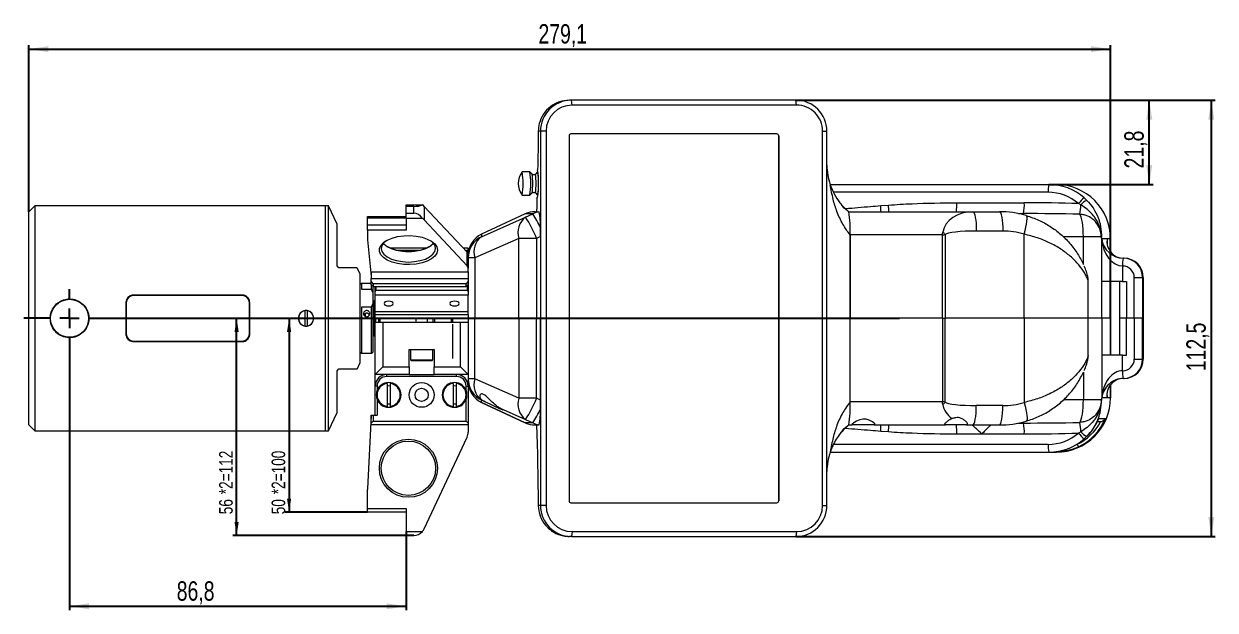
# Model space of a CAD drawing. Header units: millimetres. Extents: x 19 to 674, y 27 to 673.
# Drawn here: x 34.6 to 342, y 233 to 384.2 of the extents above; entities that cross this region are included whole.
import ezdxf

# ---------------------------------------------------------------- set-up
doc = ezdxf.new("R2010")
doc.units = ezdxf.units.MM
doc.layers.add('FORMAT', color=7, linetype='Continuous')
doc.styles.add('SLDTEXTSTYLE0', font='TXT', dxfattribs={"width": 0.75})
doc.dimstyles.new('SLDDIMSTYLE0', dxfattribs={"dimtxt": 5, "dimasz": 5, "dimexe": 0, "dimexo": 0.0625, "dimgap": 1.25, "dimtad": 2, "dimdec": 1, "dimrnd": 1e-09, "dimzin": 12, "dimdsep": 46, "dimtxsty": 'SLDTEXTSTYLE0', "dimsah": 1, "dimcen": 0.09, "dimadec": 0, "dimazin": 3, "dimtfac": 1, "dimtdec": 1, "dimtofl": 0, "dimtmove": 0, "dimatfit": 3, "dimfxl": 0, "dimfrac": 2, "dimtolj": 1, "dimtzin": 12, "dimarcsym": 0})
doc.dimstyles.new('SLDDIMSTYLE2', dxfattribs={"dimtxt": 3.5, "dimasz": 5, "dimexe": 0, "dimexo": 0.0625, "dimgap": 0.875, "dimtad": 2, "dimdec": 1, "dimrnd": 1e-09, "dimzin": 12, "dimdsep": 46, "dimtxsty": 'SLDTEXTSTYLE0', "dimsah": 1, "dimcen": 0.09, "dimadec": 0, "dimazin": 3, "dimtfac": 1, "dimtdec": 1, "dimtofl": 0, "dimtmove": 0, "dimatfit": 3, "dimfxl": 0, "dimfrac": 2, "dimtolj": 1, "dimtzin": 12, "dimarcsym": 0})

# ---------------------------------------------------------------- blocks, each defined once
blk = doc.blocks.new('_D_12')
at = {"layer": 'FORMAT', "transparency": 16777216}
for p, q in [((233.83, 364.54), (342, 364.54)), ((341, 364.54), (341, 252.04)), ((233.83, 252.04), (342, 252.04))]:
    blk.add_line(p, q, dxfattribs=at)
for points in [[(341, 364.54), (340.23, 359.54), (341.77, 359.54)], [(341, 252.04), (341.77, 257.04), (340.23, 257.04)]]:
    blk.add_solid(points, dxfattribs=at)
at = {"layer": 'FORMAT', "transparency": 16777216, "insert": (334.56, 294.64), "char_height": 5, "attachment_point": 1, "rotation": 90, "style": 'SLDTEXTSTYLE0'}
blk.add_mtext('112,5', dxfattribs=at)
blk = doc.blocks.new('_D_13')
at = {"layer": 'FORMAT', "transparency": 16777216}
for p, q in [((233.83, 364.54), (326, 364.54)), ((325, 342.79), (325, 364.54)), ((299.09, 342.79), (326, 342.79))]:
    blk.add_line(p, q, dxfattribs=at)
for points in [[(325, 364.54), (324.23, 359.54), (325.77, 359.54)], [(325, 342.79), (325.77, 347.79), (324.23, 347.79)]]:
    blk.add_solid(points, dxfattribs=at)
at = {"layer": 'FORMAT', "transparency": 16777216, "insert": (318.56, 346.94), "char_height": 5, "attachment_point": 1, "rotation": 90, "style": 'SLDTEXTSTYLE0'}
blk.add_mtext('21,8', dxfattribs=at)
blk = doc.blocks.new('_D_14')
at = {"layer": 'FORMAT', "transparency": 16777216}
for p, q in [((35.94, 335.79), (35.94, 378.71)), ((315, 308.29), (315, 378.71)), ((35.94, 377.71), (315, 377.71))]:
    blk.add_line(p, q, dxfattribs=at)
for points in [[(35.94, 377.71), (40.94, 376.94), (40.94, 378.48)], [(315, 377.71), (310, 378.48), (310, 376.94)]]:
    blk.add_solid(points, dxfattribs=at)
at = {"layer": 'FORMAT', "transparency": 16777216, "insert": (167.4, 384.15), "char_height": 5, "attachment_point": 1, "style": 'SLDTEXTSTYLE0'}
blk.add_mtext('279,1', dxfattribs=at)
blk = doc.blocks.new('_D_15')
at = {"layer": 'FORMAT', "transparency": 16777216}
for p, q in [((46.44, 300.79), (46.44, 233.04)), ((133.26, 253.29), (133.26, 233.04)), ((46.44, 234.04), (133.26, 234.04))]:
    blk.add_line(p, q, dxfattribs=at)
for points in [[(46.44, 234.04), (51.44, 233.27), (51.44, 234.8)], [(133.26, 234.04), (128.26, 234.8), (128.26, 233.27)]]:
    blk.add_solid(points, dxfattribs=at)
at = {"layer": 'FORMAT', "transparency": 16777216, "insert": (74.07, 240.48), "char_height": 5, "attachment_point": 1, "style": 'SLDTEXTSTYLE0'}
blk.add_mtext('86,8', dxfattribs=at)
blk = doc.blocks.new('_D_16')
at = {"layer": 'FORMAT', "transparency": 16777216}
for p, q in [((103.07, 308.29), (103.07, 258.29)), ((123.26, 258.29), (102.07, 258.29))]:
    blk.add_line(p, q, dxfattribs=at)
for points in [[(103.07, 308.29), (102.53, 304.79), (103.61, 304.79)], [(103.07, 258.29), (103.61, 261.79), (102.53, 261.79)]]:
    blk.add_solid(points, dxfattribs=at)
at = {"layer": 'FORMAT', "transparency": 16777216, "char_height": 3.5, "attachment_point": 1, "rotation": 90, "style": 'SLDTEXTSTYLE0'}
for s, insert in [('*2=100', (98.56, 262.93)), ('50', (98.56, 257.76))]:
    blk.add_mtext(s, dxfattribs=dict(at, insert=insert))
blk = doc.blocks.new('_D_17')
at = {"layer": 'FORMAT', "transparency": 16777216}
for p, q in [((89.53, 252.29), (89.53, 308.29)), ((135.22, 252.29), (88.53, 252.29))]:
    blk.add_line(p, q, dxfattribs=at)
for points in [[(89.53, 308.29), (88.99, 304.79), (90.07, 304.79)], [(89.53, 252.29), (90.07, 255.79), (88.99, 255.79)]]:
    blk.add_solid(points, dxfattribs=at)
at = {"layer": 'FORMAT', "transparency": 16777216, "char_height": 3.5, "attachment_point": 1, "rotation": 90, "style": 'SLDTEXTSTYLE0'}
for s, insert in [('*2=112', (85.02, 262.93)), ('56', (85.02, 257.76))]:
    blk.add_mtext(s, dxfattribs=dict(at, insert=insert))
blk = doc.blocks.new('SW_CENTERMARKSYMBOL_1')
at = {"layer": 'FORMAT', "color": 0}
for p, q in [((0, 5), (0, 7.5)), ((-5, 0), (-11.81, 0)), ((0, 0), (-2.5, 0)), ((0, 0), (0, 2.5)), ((0, 0), (0, -2.5)), ((0, 0), (2.5, 0)), ((5, 0), (214.12, 0)), ((0, -5), (0, -7.5))]:
    blk.add_line(p, q, dxfattribs=at)

msp = doc.modelspace()

# ---------------------------------------------------------------- linework, layer by layer
at = {"color": 7, "linetype": 'Continuous', "lineweight": 15}
for p, q in [((175.76, 364.54), (175.39, 364.54)), ((175.91, 364.54), (175.76, 364.54)), ((233.83, 364.54), (175.91, 364.54)), ((176.1, 363.26), (175.91, 364.54)), ((234.02, 363.26), (176.1, 363.26)), ((234.02, 363.26), (233.83, 364.54)), ((167.92, 356.54), (167.37, 356.54)), ((167.92, 356.54), (167.92, 260.04)), ((169.38, 356.54), (167.92, 356.54)), ((169.38, 356.54), (169.38, 260.04)), ((175.3, 355.34), (175.3, 261.24)), ((228.92, 355.84), (175.8, 355.84)), ((229.42, 355.34), (229.39, 355.34)), ((229.39, 355.34), (229.39, 261.24)), ((229.42, 261.24), (229.42, 355.34)), ((240.73, 260.04), (240.73, 356.54)), ((240.73, 356.54), (241.82, 356.54)), ((241.82, 347.79), (241.82, 356.54)), ((241.82, 260.04), (241.82, 356.54)), ((165.19, 346.04), (163.2, 346.04)), ((165.78, 345.46), (165.2, 346.03)), ((167.18, 346.03), (166.61, 345.46)), ((167.19, 346.58), (167.19, 346.58)), ((167.29, 346.04), (167.19, 346.04)), ((242.68, 342.79), (299.09, 342.79)), ((299.09, 342.79), (301.05, 342.79)), ((163.2, 340.04), (165.19, 340.04)), ((165.2, 340.04), (165.78, 340.61)), ((166.61, 340.61), (167.18, 340.04)), ((167.03, 339.49), (167.19, 339.49)), ((167.19, 340.04), (167.29, 340.04)), ((308.21, 339.38), (308.93, 338.71)), ((37.44, 337.29), (35.94, 335.79)), ((35.94, 280.79), (35.94, 335.79)), ((112.44, 337.29), (37.44, 337.29)), ((37.44, 337.29), (37.44, 279.29)), ((113.24, 337.29), (112.44, 337.29)), ((112.44, 279.29), (112.44, 337.29)), ((115.44, 332.57), (113.24, 337.29)), ((113.24, 279.29), (113.24, 337.29)), ((133.26, 337.52), (137.46, 337.52)), ((133.26, 337.15), (133.26, 337.52)), ((135.22, 337.15), (133.26, 337.15)), ((133.26, 335.42), (133.26, 337.15)), ((133.26, 334.05), (133.26, 335.42)), ((133.26, 335.42), (135.22, 335.42)), ((135.22, 335.42), (135.22, 337.15)), ((137.94, 337.15), (137.94, 333.69)), ((137.94, 337.15), (148.98, 325.32)), ((164.02, 335.22), (152.72, 329.97)), ((164.02, 335.22), (152.73, 329.97)), ((165.94, 335.22), (164.02, 335.22)), ((164.02, 335.22), (164.02, 335.22)), ((164.08, 334.35), (165.94, 335.22)), ((166.55, 335.79), (166.92, 335.79)), ((166.92, 335.79), (166.98, 335.79)), ((166.98, 335.79), (166.98, 335.72)), ((167.01, 335.73), (166.98, 335.72)), ((166.98, 335.72), (167.61, 335.72)), ((247.5, 335.79), (279.5, 335.79)), ((255.7, 337.35), (257.72, 337.5)), ((275.35, 338.09), (292.76, 338.09)), ((279.5, 335.79), (286.33, 335.79)), ((291.27, 335.29), (292.51, 335.29)), ((307.35, 337.52), (306.73, 337.87)), ((115.44, 321.79), (115.44, 332.57)), ((123.26, 334.15), (123.26, 334.52)), ((123.26, 334.52), (133.26, 334.52)), ((133.26, 334.15), (123.26, 334.15)), ((123.26, 332.42), (123.26, 334.15)), ((123.26, 332.42), (133.26, 332.42)), ((123.26, 331.05), (123.26, 332.42)), ((137.46, 334.05), (133.26, 334.05)), ((133.26, 334.05), (133.26, 331.05)), ((148.98, 321.85), (137.94, 333.69)), ((152.73, 329.34), (164.08, 334.35)), ((123.26, 331.05), (123.26, 328.63)), ((133.26, 331.05), (123.26, 331.05)), ((162.37, 328.91), (151.01, 323.9)), ((152.73, 329.97), (152.73, 329.34)), ((166.93, 328.91), (162.37, 328.91)), ((162.37, 308.29), (162.37, 328.91)), ((167.92, 329.38), (166.93, 328.91)), ((166.93, 328.91), (166.93, 308.29)), ((167.92, 329.38), (167.92, 308.29)), ((247.81, 286.79), (247.81, 329.79)), ((247.81, 329.79), (247.81, 308.29)), ((271.62, 329.79), (247.81, 329.79)), ((271.62, 308.29), (271.62, 329.79)), ((272.35, 329.91), (272.35, 308.29)), ((287.2, 330.79), (280.37, 330.79)), ((292.73, 308.29), (292.73, 329.99)), ((312.6, 329.29), (308, 329.29)), ((123.26, 328.55), (124.26, 319.05)), ((138.36, 326.35), (129.35, 326.35)), ((131.06, 325.87), (136.65, 325.87)), ((149.26, 326.35), (148.02, 326.35)), ((148.47, 325.87), (148.76, 325.87)), ((148.76, 325.87), (149.26, 325.68)), ((149.26, 325.68), (149.26, 326.35)), ((312.72, 317.79), (312.72, 328.79)), ((314.11, 328.79), (312.72, 328.79)), ((315, 328.79), (314.11, 328.79)), ((315, 325.41), (315, 328.79)), ((315, 328.79), (315, 328.79)), ((149.26, 325.5), (148.81, 325.5)), ((148.98, 321.85), (148.98, 325.32)), ((149.26, 325.68), (149.26, 325.5)), ((149.26, 324.68), (149.26, 325.5)), ((149.26, 324.68), (149.26, 321.22)), ((151.01, 323.9), (149.26, 323.9)), ((151.01, 323.9), (151.01, 308.29)), ((318.48, 323.79), (318.31, 323.79)), ((115.94, 321.29), (115.44, 321.79)), ((121.44, 319.7), (120.67, 321.35)), ((121.44, 296.87), (121.44, 319.7)), ((124.26, 320.3), (149.26, 320.3)), ((124.26, 320.3), (124.26, 318.57)), ((149.26, 320.3), (149.26, 321.22)), ((149.26, 320.3), (149.26, 318.57)), ((318.13, 321.79), (318.13, 317.79)), ((121.74, 317.29), (121.44, 316.99)), ((124.26, 317.29), (121.74, 317.29)), ((121.74, 317.29), (121.74, 315.83)), ((124.26, 317.89), (124.26, 318.57)), ((124.26, 318.57), (149.26, 318.57)), ((124.76, 317.21), (124.26, 317.89)), ((124.26, 316.89), (124.26, 317.89)), ((124.76, 316.46), (124.26, 316.89)), ((124.34, 315.83), (124.34, 316.82)), ((148.76, 317.21), (124.76, 317.21)), ((124.76, 317.21), (124.76, 316.46)), ((149.26, 317.89), (148.76, 317.21)), ((148.76, 316.46), (148.76, 317.21)), ((149.26, 316.89), (148.76, 316.46)), ((149.06, 315.59), (149.06, 316.71)), ((149.26, 318.57), (149.26, 317.89)), ((149.26, 317.89), (149.26, 316.89)), ((149.26, 316.89), (149.26, 315.32)), ((309.26, 308.29), (309.26, 317.83)), ((312.72, 308.29), (312.72, 317.79)), ((318.13, 317.79), (312.72, 317.79)), ((315, 308.29), (315, 317.79)), ((317.3, 317.79), (317.3, 308.29)), ((318.13, 317.79), (319.13, 317.79)), ((319.13, 317.79), (319.13, 308.29)), ((321.12, 308.29), (321.12, 318.79)), ((321.12, 318.79), (323.29, 318.79)), ((323.29, 318.79), (323.29, 308.29)), ((323.46, 318.79), (323.29, 318.79)), ((323.46, 308.29), (323.46, 318.79)), ((323.46, 318.79), (323.47, 318.79)), ((323.47, 308.29), (323.47, 318.79)), ((90.94, 314.29), (62.94, 314.29)), ((90.94, 314.19), (62.94, 314.19)), ((121.74, 315.83), (124.34, 315.83)), ((124.64, 314.96), (124.34, 315.83)), ((124.64, 316.56), (124.64, 314.96)), ((124.64, 314.96), (124.64, 312.03)), ((124.76, 316.46), (148.76, 316.46)), ((125.26, 315.32), (125.26, 316.46)), ((125.46, 315.59), (125.26, 315.32)), ((125.26, 314.22), (125.26, 315.32)), ((149.26, 314.22), (125.26, 314.22)), ((125.26, 310.05), (125.26, 314.22)), ((125.46, 316.46), (125.46, 315.59)), ((125.46, 315.59), (149.06, 315.59)), ((149.26, 315.32), (149.06, 315.59)), ((149.26, 315.32), (149.26, 314.22)), ((149.26, 310.05), (149.26, 314.22)), ((60.94, 312.29), (60.94, 304.29)), ((61.04, 312.29), (61.04, 304.29)), ((92.84, 304.29), (92.84, 312.29)), ((92.94, 304.29), (92.94, 312.29)), ((121.74, 311.15), (121.74, 299.29)), ((124.34, 311.15), (121.74, 311.15)), ((124.34, 311.15), (124.64, 312.03)), ((124.34, 299.29), (124.34, 311.15)), ((124.76, 312.29), (124.64, 312.29)), ((124.64, 312.03), (124.64, 299.59)), ((125.06, 312.79), (124.76, 312.49)), ((124.76, 304.09), (124.76, 312.49)), ((125.26, 312.79), (125.06, 312.79)), ((125.06, 312.79), (125.06, 303.79)), ((107.19, 306.3), (107.19, 310.27)), ((107.69, 310.27), (107.69, 306.3)), ((122.48, 309), (122.48, 309.34)), ((122.77, 308.79), (122.77, 309.55)), ((123.77, 309.12), (123.77, 309.24)), ((125.26, 310.05), (149.26, 310.05)), ((125.26, 309.3), (125.26, 310.05)), ((125.26, 309.3), (149.26, 309.3)), ((125.26, 308.29), (125.26, 309.3)), ((125.26, 307.29), (125.26, 308.29)), ((125.26, 308.29), (149.26, 308.29)), ((125.36, 308.29), (125.36, 307.29)), ((126.26, 307.29), (126.26, 308.29)), ((126.46, 308.29), (126.46, 307.29)), ((135.76, 308.29), (135.76, 307.29)), ((138.76, 307.29), (138.76, 308.29)), ((140.26, 307.29), (140.26, 308.29)), ((140.55, 308.29), (140.55, 307.29)), ((144.97, 307.29), (144.97, 308.29)), ((145.26, 308.29), (145.26, 307.29)), ((149.26, 309.3), (149.26, 310.05)), ((149.26, 309.3), (149.26, 308.29)), ((149.26, 308.29), (149.26, 292.67)), ((149.26, 308.29), (151.01, 308.29)), ((151.01, 292.67), (151.01, 308.29)), ((162.37, 308.29), (151.01, 308.29)), ((162.37, 308.29), (162.37, 287.66)), ((162.37, 308.29), (166.93, 308.29)), ((166.93, 287.66), (166.93, 308.29)), ((167.92, 308.29), (166.93, 308.29)), ((167.92, 287.19), (167.92, 308.29)), ((247.81, 286.79), (247.81, 308.29)), ((271.62, 308.29), (247.81, 308.29)), ((271.62, 308.29), (271.62, 286.79)), ((271.62, 308.29), (272.35, 308.29)), ((272.35, 286.66), (272.35, 308.29)), ((292.73, 308.29), (272.35, 308.29)), ((292.73, 308.29), (292.73, 286.58)), ((309.26, 308.29), (292.73, 308.29)), ((312.72, 308.29), (308, 308.29)), ((309.26, 298.74), (309.26, 308.29)), ((312.72, 308.29), (312.72, 298.79)), ((315, 308.29), (312.72, 308.29)), ((315, 298.79), (315, 308.29)), ((315, 308.29), (315, 308.29)), ((317.3, 308.29), (317.3, 298.79)), ((319.13, 308.29), (317.3, 308.29)), ((319.13, 298.79), (319.13, 308.29)), ((321.12, 308.29), (319.13, 308.29)), ((321.12, 308.29), (321.12, 297.79)), ((323.29, 308.29), (321.12, 308.29)), ((323.29, 297.79), (323.29, 308.29)), ((323.29, 308.29), (323.46, 308.29)), ((323.46, 308.29), (323.46, 297.79)), ((323.47, 308.29), (323.46, 308.29)), ((323.47, 297.79), (323.47, 308.29)), ((125.26, 293.79), (125.26, 307.29)), ((125.26, 307.29), (127.26, 307.29)), ((127.26, 307.29), (127.26, 295.79)), ((127.26, 307.29), (147.26, 307.29)), ((145.26, 306.81), (145.26, 297.89)), ((147.26, 295.79), (147.26, 307.29)), ((147.26, 307.29), (149.26, 307.29)), ((62.94, 302.39), (90.94, 302.39)), ((62.94, 302.29), (90.94, 302.29)), ((124.64, 304.29), (124.76, 304.29)), ((124.76, 304.09), (125.06, 303.79)), ((125.06, 303.79), (125.26, 303.79)), ((121.44, 299.59), (121.74, 299.29)), ((121.74, 299.29), (124.34, 299.29)), ((124.34, 299.29), (124.64, 299.59)), ((134.01, 300.29), (140.51, 300.29)), ((134.01, 295.79), (134.01, 300.29)), ((134.36, 300.29), (134.36, 297.59)), ((140.16, 297.59), (140.16, 300.29)), ((140.51, 300.29), (140.51, 295.79)), ((312.72, 298.79), (312.72, 287.79)), ((318.13, 298.79), (312.72, 298.79)), ((318.13, 294.79), (318.13, 298.79)), ((318.13, 298.79), (319.13, 298.79)), ((115.44, 294.79), (115.94, 295.29)), ((120.67, 295.22), (121.44, 296.87)), ((125.26, 293.79), (127.26, 295.79)), ((127.26, 295.79), (134.01, 295.79)), ((134.01, 295.79), (134.01, 293.79)), ((134.36, 297.59), (134.66, 297.29)), ((134.36, 297.59), (140.16, 297.59)), ((139.86, 297.29), (134.66, 297.29)), ((139.86, 297.29), (140.16, 297.59)), ((140.51, 295.79), (147.26, 295.79)), ((140.51, 293.79), (140.51, 295.79)), ((147.26, 295.79), (149.26, 293.79)), ((321.12, 297.79), (323.29, 297.79)), ((323.46, 297.79), (323.29, 297.79)), ((323.46, 297.79), (323.47, 297.79)), ((115.44, 284), (115.44, 294.79)), ((134.01, 293.79), (125.26, 293.79)), ((125.26, 290.79), (125.26, 293.79)), ((128.26, 293.29), (128.26, 293.79)), ((146.26, 293.29), (128.26, 293.29)), ((134.01, 293.79), (140.51, 293.79)), ((149.26, 293.79), (140.51, 293.79)), ((146.26, 293.29), (146.26, 293.79)), ((151.01, 292.67), (149.26, 292.67)), ((149.26, 292.67), (149.26, 292.29)), ((149.26, 290.79), (149.26, 292.29)), ((162.37, 287.66), (151.01, 292.67)), ((318.48, 292.79), (318.31, 292.79)), ((125.26, 283.29), (125.26, 290.79)), ((125.76, 290.79), (125.26, 290.79)), ((125.76, 290.79), (125.76, 289.65)), ((128.36, 291.51), (128.36, 285.56)), ((129.16, 291.51), (129.16, 285.56)), ((145.36, 291.51), (145.36, 285.56)), ((146.16, 291.51), (146.16, 285.56)), ((148.76, 290.79), (149.26, 290.79)), ((148.76, 289.65), (148.76, 290.79)), ((149.26, 290.79), (149.26, 281.29)), ((315, 287.79), (315, 291.16)), ((125.76, 287.42), (125.76, 283.29)), ((148.76, 281.79), (148.76, 287.42)), ((152.72, 286.6), (164.02, 281.35)), ((152.73, 287.23), (153.3, 286.97)), ((152.73, 286.61), (152.73, 287.23)), ((164.02, 281.35), (152.73, 286.61)), ((166.93, 287.66), (162.37, 287.66)), ((167.92, 287.19), (166.93, 287.66)), ((271.62, 286.79), (247.81, 286.79)), ((312.6, 287.29), (308, 287.29)), ((314.11, 287.79), (312.72, 287.79)), ((315, 287.79), (314.11, 287.79)), ((315, 287.79), (315, 287.79)), ((113.24, 279.29), (115.44, 284)), ((124.26, 283.29), (123.26, 264.28)), ((124.26, 281.29), (124.26, 283.29)), ((124.26, 283.29), (124.76, 283.29)), ((124.76, 283.29), (124.76, 281.79)), ((124.76, 283.29), (125.76, 283.29)), ((157.53, 285.11), (164.08, 282.22)), ((287.2, 285.79), (280.37, 285.79)), ((35.94, 280.79), (37.44, 279.29)), ((124.26, 281.29), (124.76, 281.79)), ((124.26, 280.79), (124.26, 281.29)), ((149.26, 280.79), (124.26, 280.79)), ((124.76, 281.79), (148.76, 281.79)), ((148.76, 281.79), (149.26, 281.29)), ((149.26, 281.29), (149.26, 280.79)), ((149.26, 280.79), (149.26, 278.95)), ((165.94, 281.35), (164.02, 281.35)), ((164.02, 281.35), (164.02, 281.35)), ((164.08, 282.22), (165.94, 281.35)), ((166.55, 280.79), (166.92, 280.79)), ((166.98, 280.79), (166.92, 280.79)), ((166.98, 280.85), (166.98, 280.79)), ((167.01, 280.84), (166.98, 280.85)), ((166.98, 280.85), (167.61, 280.85)), ((247.5, 280.79), (248.38, 280.79)), ((254.03, 280.79), (248.38, 280.79)), ((254.03, 280.79), (254.19, 280.81)), ((254.03, 280.79), (272.41, 280.79)), ((277.76, 280.79), (272.41, 280.79)), ((277.76, 280.79), (279.5, 280.79)), ((279.5, 280.79), (286.33, 280.79)), ((291.27, 281.29), (292.51, 281.29)), ((312.74, 281.59), (311.59, 281.59)), ((312, 282.49), (313.68, 282.49)), ((312.74, 281.59), (313.68, 282.49)), ((37.44, 279.29), (112.44, 279.29)), ((112.44, 279.29), (113.24, 279.29)), ((137.94, 254.02), (148.98, 277.68)), ((255.7, 279.22), (257.72, 279.07)), ((275.35, 278.49), (281.79, 278.49)), ((281.79, 278.49), (292.76, 278.49)), ((307.35, 279.05), (306.73, 278.7)), ((308.21, 277.19), (308.93, 277.86)), ((242.68, 273.79), (299.09, 273.79)), ((299.09, 273.79), (301.05, 273.79)), ((302.66, 273.96), (301.61, 273.96)), ((306.39, 275.8), (306.75, 275.14)), ((241.82, 260.04), (241.82, 268.79)), ((123.26, 259.29), (123.26, 264.13)), ((123.26, 259.29), (133.26, 259.29)), ((123.26, 258.29), (123.26, 259.29)), ((133.26, 258.29), (123.26, 258.29)), ((133.26, 259.29), (133.26, 253.29)), ((167.92, 260.04), (167.37, 260.04)), ((169.38, 260.04), (167.92, 260.04)), ((175.8, 260.74), (228.92, 260.74)), ((229.39, 261.24), (229.42, 261.24)), ((240.73, 260.04), (241.82, 260.04)), ((133.26, 253.29), (137.46, 253.29)), ((133.26, 252.29), (133.26, 253.29)), ((135.22, 252.29), (133.26, 252.29)), ((176.1, 253.31), (175.91, 252.04)), ((176.1, 253.31), (234.02, 253.31)), ((234.02, 253.31), (233.83, 252.04)), ((175.76, 252.04), (175.39, 252.04)), ((175.91, 252.04), (175.76, 252.04)), ((175.91, 252.04), (233.83, 252.04))]:
    msp.add_line(p, q, dxfattribs=at)
at = {"color": 8, "linetype": 'Continuous', "lineweight": 15}
for p, q in [((167.21, 346.57), (167.19, 346.58)), ((167.21, 339.5), (167.19, 339.49)), ((298.92, 340.79), (243.53, 340.79)), ((166.98, 335.79), (166.98, 335.72)), ((152.73, 329.97), (152.72, 329.97)), ((308, 329.29), (302.83, 329.29)), ((308, 322.21), (308, 329.29)), ((314.11, 328.79), (314.11, 327.58)), ((315, 325.42), (315, 328.79)), ((315, 308.29), (315, 317.79)), ((315, 308.29), (315, 298.79)), ((308, 294.37), (308, 287.29)), ((314.11, 287.79), (314.11, 288.99)), ((315, 291.15), (315, 287.79)), ((152.73, 286.61), (152.72, 286.6)), ((308, 287.29), (302.83, 287.29)), ((166.98, 280.85), (166.98, 280.79)), ((298.92, 275.79), (243.53, 275.79)), ((306.39, 275.86), (306.39, 275.8))]:
    msp.add_line(p, q, dxfattribs=at)
at = {"color": 7, "linetype": 'Continuous', "lineweight": 15, "flags": 128}
for points in [[(167.37, 356.54), (167.35, 355.27), (167.33, 354.01), (167.31, 352.76), (167.29, 351.51), (167.27, 350.27), (167.24, 349.03), (167.22, 347.81), (167.19, 346.58)], [(167.03, 339.49), (167.01, 339.02), (167, 338.55), (166.99, 338.09), (166.97, 337.62), (166.96, 337.16), (166.95, 336.7), (166.93, 336.24), (166.92, 335.79)], [(279.5, 335.79), (279.67, 335.69), (279.83, 335.4), (279.98, 334.94), (280.11, 334.32), (280.22, 333.56), (280.3, 332.7), (280.35, 331.76), (280.37, 330.79)], [(286.33, 335.79), (286.5, 335.69), (286.66, 335.4), (286.81, 334.94), (286.94, 334.32), (287.05, 333.56), (287.13, 332.7), (287.18, 331.76), (287.2, 330.79)], [(292.73, 329.99), (292.97, 330.91), (293.18, 331.79), (293.33, 332.61), (293.43, 333.33), (293.48, 333.93), (293.46, 334.38), (293.39, 334.67), (293.25, 334.79)], [(141.36, 325.88), (141.18, 325.08), (140.66, 324.31), (139.83, 323.61), (138.71, 323.02), (137.37, 322.57), (135.86, 322.27), (134.26, 322.14), (132.64, 322.18), (131.08, 322.4), (129.65, 322.78), (128.41, 323.3), (127.43, 323.95), (126.75, 324.68), (126.4, 325.48), (126.4, 326.29), (126.75, 327.08), (127.43, 327.81), (128.41, 328.46), (129.65, 328.99), (131.08, 329.37), (132.64, 329.58), (134.26, 329.63), (135.86, 329.49), (137.37, 329.19), (138.71, 328.74), (139.83, 328.15), (140.66, 327.46), (141.18, 326.69), (141.36, 325.88)], [(127.95, 328.19), (127.55, 327.83), (127.03, 327.09), (126.86, 326.31), (127.03, 325.54), (127.55, 324.8), (128.38, 324.13), (129.49, 323.58), (130.82, 323.16), (132.3, 322.9), (133.86, 322.81), (135.41, 322.9), (136.89, 323.16), (138.22, 323.58), (139.33, 324.13), (140.16, 324.8), (140.68, 325.54), (140.86, 326.31), (140.86, 326.31)], [(140.36, 327.61), (140.16, 327.39), (139.33, 326.73), (138.22, 326.18), (136.89, 325.76), (135.41, 325.5), (133.86, 325.41), (132.3, 325.5), (130.82, 325.76), (129.49, 326.18), (128.38, 326.73), (127.55, 327.39), (127.36, 327.61)], [(128.76, 311.5), (129.22, 311.54), (129.61, 311.67), (129.87, 311.87), (129.96, 312.1), (129.87, 312.33), (129.61, 312.52), (129.22, 312.65), (128.76, 312.7), (128.3, 312.65), (127.91, 312.52), (127.65, 312.33), (127.56, 312.1), (127.65, 311.87), (127.91, 311.67), (128.3, 311.54), (128.76, 311.5)], [(145.76, 311.5), (146.22, 311.54), (146.61, 311.67), (146.87, 311.87), (146.96, 312.1), (146.87, 312.33), (146.61, 312.52), (146.22, 312.65), (145.76, 312.7), (145.3, 312.65), (144.91, 312.52), (144.65, 312.33), (144.56, 312.1), (144.65, 311.87), (144.91, 311.67), (145.3, 311.54), (145.76, 311.5)], [(292.73, 286.58), (292.97, 285.66), (293.18, 284.78), (293.33, 283.96), (293.43, 283.24), (293.48, 282.64), (293.46, 282.19), (293.39, 281.9), (293.25, 281.78)], [(279.5, 280.79), (279.67, 280.88), (279.83, 281.17), (279.98, 281.63), (280.11, 282.25), (280.22, 283.01), (280.3, 283.87), (280.35, 284.81), (280.37, 285.79)], [(286.33, 280.79), (286.5, 280.88), (286.66, 281.17), (286.81, 281.63), (286.94, 282.25), (287.05, 283.01), (287.13, 283.87), (287.18, 284.81), (287.2, 285.79)], [(166.92, 280.79), (166.99, 278.33), (167.06, 275.82), (167.12, 273.28), (167.18, 270.69), (167.23, 268.07), (167.28, 265.42), (167.33, 262.74), (167.37, 260.04)], [(254.23, 280.91), (254.24, 280.96), (254.04, 281.23), (253.55, 281.62), (252.73, 282.05), (251.95, 282.27), (251.08, 282.3), (250.34, 282.15), (249.47, 281.78), (248.79, 281.37), (248.34, 280.98), (248.26, 280.84), (248.38, 280.79), (248.38, 280.79)]]:
    msp.add_lwpolyline(points, dxfattribs=at)
at = {"color": 7, "linetype": 'Continuous', "lineweight": 15}
for centre, radius in [((46.44, 308.29), 4.9), ((137.26, 288.54), 3.2), ((137.26, 288.54), 1.7), ((133.86, 269.63), 7.5), ((133.86, 269.63), 7)]:
    msp.add_circle(centre, radius, dxfattribs=at)
for centre, radius, start, end in [((175.92, 356.54), 7.99, 90.0393, 180.0393), ((176.1, 356.54), 6.72, 90.0394, 180.0392), ((233.83, 356.54), 7.99, 359.9608, 89.9607), ((234.01, 356.54), 6.72, 359.9607, 89.9607), ((175.8, 355.34), 0.5, 90.0396, 180.039), ((228.89, 355.34), 0.5, 359.9617, 89.9597), ((228.92, 355.34), 0.5, 359.9617, 89.9597), ((256.84, 347.79), 15.02, 179.9994, 199.5859), ((167.19, 343.04), 5, 143.2351, 216.7649), ((146.24, 343.04), 17.21, 349.9871, 10.0129), ((146.24, 343.04), 19.19, 351.0079, 8.9921), ((149.73, 343.04), 17.71, 350.2594, 9.7406), ((141.11, 343.05), 26.33, 352.2203, 7.7171), ((304.78, 341.28), 5.89, 165.2043, 184.8334), ((299.09, 328.87), 13.92, 49.0478, 89.9856), ((301.02, 328.81), 13.97, 359.8866, 89.895), ((298.91, 328.86), 11.93, 49.0479, 89.9856), ((314.1, 332.15), 9.33, 129.1967, 142.2081), ((310.6, 334.86), 4.2, 113.5045, 140.6122), ((136.52, 335.78), 1.98, 44.0103, 61.6551), ((166.55, 329.79), 6, 90, 114.9699), ((166.55, 329.8), 5.98, 90.0013, 115.032), ((168.48, 329.8), 5.99, 98.3157, 115.0312), ((149.46, 323.86), 20.02, 22.8759, 34.5794), ((150.79, 332.46), 17.14, 357.2851, 10.9914), ((218.92, 331.28), 28.93, 357.0366, 8.9553), ((284.54, 337.39), 8.24, 345.2046, 4.8332), ((295.92, 337.57), 11.43, 347.6197, 359.7461), ((136.52, 332.31), 1.98, 44.0104, 61.6553), ((166.82, 330.5), 4.72, 125.4227, 199.6567), ((135.08, 315.71), 34.48, 22.5216, 32.7349), ((155.26, 324.53), 6, 114.9519, 179.996), ((155.26, 323.9), 6, 114.9519, 179.996), ((155.46, 325.49), 4.72, 125.4227, 199.6567), ((243.46, 301.67), 40.4, 44.35, 45.5715), ((124.01, 328.63), 0.752, 180.0043, 185.9936), ((133.86, 337.87), 12.34, 241.3875, 298.6125), ((138.32, 326.09), 2.55, 4.9856, 55.3635), ((148.32, 324.65), 0.937, 2.1917, 45.6323), ((324, 322.28), 5.89, 165.2043, 184.8335), ((318.3, 318.79), 4.99, 359.8907, 89.8907), ((318.47, 318.79), 4.99, 359.8908, 89.8907), ((148.32, 321.18), 0.937, 2.1919, 45.6321), ((318.13, 318.79), 2.99, 359.8912, 89.8905), ((62.94, 312.29), 1.9, 90, 180), ((90.94, 312.29), 1.9, 0, 90), ((107.44, 308.29), 2, 97.1808, 262.8192), ((107.44, 308.29), 2, 277.1808, 82.8192), ((62.94, 304.29), 1.9, 180, 270), ((90.94, 304.29), 1.9, 270, 0), ((318.13, 297.78), 2.99, 270.1095, 0.1088), ((318.3, 297.78), 4.99, 270.1093, 0.1093), ((318.47, 297.78), 4.99, 270.1093, 0.1092), ((128.26, 290.79), 3, 90, 180), ((128.26, 290.79), 2.5, 90, 180), ((146.26, 290.79), 3, 0, 90), ((146.26, 290.79), 2.5, 0, 90), ((155.26, 292.67), 6, 180.004, 245.0481), ((155.26, 292.04), 6, 180.004, 245.0481), ((155.46, 291.08), 4.72, 160.3433, 234.5773), ((324, 294.29), 5.89, 175.1665, 194.7957), ((128.76, 288.54), 3.2, 200.3641, 159.6359), ((128.76, 288.54), 3, 97.6623, 262.3377), ((128.76, 288.54), 2.3, 79.9846, 100.0154), ((128.76, 288.54), 3, 277.6623, 82.3377), ((145.76, 288.54), 3.2, 20.3641, 339.6359), ((145.76, 288.54), 3, 97.6623, 262.3377), ((145.76, 288.54), 2.3, 79.9846, 100.0154), ((145.76, 288.54), 3, 277.6623, 82.3377), ((128.76, 288.54), 2.3, 259.9846, 280.0154), ((145.76, 288.54), 2.3, 259.9846, 280.0154), ((166.82, 286.07), 4.72, 160.3433, 234.5773), ((135.08, 300.86), 34.48, 327.2651, 337.4784), ((218.92, 285.29), 28.93, 351.0447, 2.9634), ((243.46, 314.9), 40.4, 314.4285, 315.65), ((301.02, 287.76), 13.97, 270.105, 0.1134), ((149.46, 292.71), 20.02, 325.4206, 337.1241), ((150.79, 284.12), 17.14, 349.0086, 2.7149), ((166.55, 286.79), 6, 245.0301, 270), ((166.55, 286.77), 5.98, 244.968, 269.9987), ((168.48, 286.77), 5.99, 244.9688, 261.6843), ((284.54, 279.18), 8.24, 355.1668, 14.7954), ((299.05, 287.75), 13.98, 295.5512, 337.9022), ((300.68, 287.75), 13.24, 295.5443, 332.2586), ((300.72, 287.75), 13.98, 295.5514, 337.902), ((295.92, 279), 11.43, 0.2539, 12.3803), ((146.26, 278.95), 3, 335, 0), ((298.91, 287.71), 11.93, 270.0144, 310.9521), ((299.09, 287.7), 13.92, 270.0144, 310.9522), ((314.1, 284.42), 9.33, 217.7919, 230.8033), ((310.6, 281.71), 4.2, 219.3878, 246.4955), ((256.84, 268.79), 15.02, 160.4141, 180.0006), ((304.78, 275.29), 5.89, 175.1666, 194.7957), ((126.26, 264.13), 3, 177, 180), ((175.92, 260.03), 7.99, 179.9607, 269.9607), ((176.1, 260.03), 6.72, 179.9608, 269.9606), ((175.8, 261.23), 0.5, 179.961, 269.9604), ((228.89, 261.23), 0.5, 270.0403, 0.0383), ((228.92, 261.23), 0.5, 270.0403, 0.0383), ((233.83, 260.03), 7.99, 270.0393, 0.0392), ((234.01, 260.03), 6.72, 270.0393, 0.0393), ((135.22, 255.29), 3, 270, 318.1897), ((135.22, 255.29), 3, 318.1897, 335)]:
    msp.add_arc(centre, radius, start, end, dxfattribs=at)
at = {"color": 8, "linetype": 'Continuous', "lineweight": 15}
for centre, radius, start, end in [((148.44, 343.04), 17.5, 352.0496, 7.9504), ((151.71, 343.04), 15.1, 350.7716, 9.2284), ((228.74, 335.07), 27.06, 1.5243, 4.837), ((231.65, 335.57), 26.14, 0.4746, 4.2438), ((254.49, 337.88), 20.86, 354.2258, 0.5535), ((228.74, 281.51), 27.06, 355.163, 358.4757), ((231.65, 281), 26.14, 355.7562, 359.5254), ((254.49, 278.69), 20.86, 359.4465, 5.7742)]:
    msp.add_arc(centre, radius, start, end, dxfattribs=at)
at = {"color": 7, "linetype": 'Continuous', "lineweight": 15}
for centre, major_axis, ratio, start_param, end_param in [((135.22, 338.25), (3, 0), 0.366025, 4.712389, 5.553458), ((135.22, 331.32), (0, 4.1), 0.732051, 5.442117, 6.283185), ((279.5, 329.79), (7.82, 0), 0.767345, 1.570796, 3.01942), ((286.33, 310.79), (0, 25), 0.993489, 6.000614, 6.283185), ((292.51, 329.29), (62.84, 0), 0.095475, 1.336714, 1.570796), ((292.76, 329.29), (62.99, 0), 0.139705, 1.347091, 1.570796), ((306.81, 329.29), (0, 6), 0.197019, 4.712389, 6.049103), ((167.61, 329.38), (0, 6.62), 0.047432, 4.712389, 5.061143), ((271.3, 329.79), (1, 6), 0.050922, 4.720887, 4.84306), ((271.3, 329.79), (6, 1), 0.008488, 4.763336, 4.885509), ((280.37, 329.79), (8.08, 0), 0.123749, 1.570796, 3.01942), ((287.2, 310.79), (0, 20), 0.992203, 6.000614, 6.283185), ((317.7, 328.79), (3.81, -3.69), 0.884941, 3.973104, 5.5439), ((317.7, 328.79), (-0.87, 6.97), 0.706068, 1.482687, 3.053483), ((319.09, 328.79), (3.81, 3.69), 0.884941, 2.310082, 3.880878), ((319.09, 328.79), (0.87, 6.97), 0.706068, 1.658906, 1.746172), ((317.7, 287.79), (0.87, 6.97), 0.706068, 0.088109, 1.658906), ((317.7, 287.79), (3.81, 3.69), 0.884941, 0.739285, 2.310082), ((319.09, 287.79), (3.81, -3.69), 0.884941, 2.402307, 3.973104), ((155.26, 286.12), (3, -1.4), 0.020054, 4.01191, 7.00235), ((167.61, 287.19), (0, 6.62), 0.047432, 4.363635, 4.712389), ((271.3, 286.79), (-1, 6), 0.050922, 4.581718, 4.703891), ((271.3, 286.79), (6, -1), 0.008488, 1.397676, 1.519849), ((279.5, 286.79), (7.82, 0), 0.767345, 3.263766, 3.957165), ((280.37, 286.79), (8.08, 0), 0.123749, 3.263766, 4.712389), ((287.2, 305.79), (0, 20), 0.992203, 3.141593, 3.424164), ((306.81, 287.29), (0, 6), 0.197019, 3.375675, 4.712389), ((319.09, 287.79), (-0.87, 6.97), 0.706068, 1.395421, 1.482687), ((279.5, 286.79), (7.82, 0), 0.767345, 4.535705, 4.712389), ((286.33, 305.79), (0, 25), 0.993489, 3.141593, 3.424164), ((292.51, 287.29), (62.84, 0), 0.095475, 4.712389, 4.946471), ((292.76, 287.29), (62.99, 0), 0.139705, 4.712389, 4.936095)]:
    msp.add_ellipse(centre, major_axis=major_axis, ratio=ratio, start_param=start_param, end_param=end_param, dxfattribs=at)
for points, knots in [([(175.39, 364.54), (174.51, 364.45), (172.76, 364.28), (170.4, 362.96), (168.58, 361.01), (167.54, 358.75), (167.42, 357.2), (167.37, 356.54)], [0, 0, 0, 0, 0.210022, 0.419029, 0.628425, 0.840913, 1, 1, 1, 1]), ([(166.59, 345.44), (166.57, 345.42), (166.5, 345.36), (166.34, 345.29), (166.12, 345.28), (165.93, 345.33), (165.83, 345.41), (165.8, 345.44)], [0, 0, 0, 0, 0.1001685, 0.3382881, 0.5876286, 0.8250966, 1, 1, 1, 1]), ([(247.81, 329.79), (247.17, 330.69), (245.81, 332.58), (244.4, 335.72), (243.33, 339.15), (242.92, 341.49), (242.69, 342.75)], [0, 0, 0, 0, 0.235793, 0.494642, 0.728222, 1, 1, 1, 1]), ([(242.69, 342.75), (242.7, 342.74), (242.72, 342.67), (242.82, 342.4), (243.15, 341.54), (243.89, 339.95), (245.09, 338.04), (246.42, 336.67), (247.31, 335.93), (247.44, 335.83), (247.5, 335.79)], [0, 0, 0, 0, 0.003868, 0.01936, 0.081865, 0.270504, 0.610407, 0.949129, 0.974558, 1, 1, 1, 1]), ([(165.79, 340.62), (165.79, 340.63), (165.84, 340.68), (165.98, 340.76), (166.2, 340.8), (166.41, 340.76), (166.54, 340.69), (166.58, 340.64), (166.58, 340.63)], [0, 0, 0, 0, 0.0388658, 0.268209, 0.5141382, 0.76942, 0.9700883, 1, 1, 1, 1]), ([(247.57, 335.65), (246.99, 336.11), (246.04, 336.88), (245.35, 337.92), (245.08, 338.33)], [0, 0, 0, 0, 0.606117, 1, 1, 1, 1]), ([(308.93, 338.71), (309.49, 338.07), (310.72, 336.67), (311.64, 334.77), (312.33, 332.69), (312.54, 331.38), (312.63, 330.08), (312.66, 329.62), (312.68, 329.36), (312.69, 329.23)], [0, 0, 0, 0, 0.226262, 0.4938, 0.591532, 0.881212, 0.930799, 0.966319, 1, 1, 1, 1]), ([(257.72, 337.5), (259.74, 337.63), (265.61, 338), (271.49, 338.05), (275.35, 338.09)], [0, 0, 0, 0, 0.3449244, 1, 1, 1, 1]), ([(312.6, 329.29), (312.57, 329.75), (312.49, 330.86), (311.77, 332.51), (310.77, 333.62), (309.59, 334.47), (308.48, 334.98), (307.47, 335.08), (307.09, 335.12)], [0, 0, 0, 0, 0.15575, 0.375388, 0.594953, 0.653321, 0.869771, 1, 1, 1, 1]), ([(312.62, 329.41), (312.61, 329.47), (312.6, 329.71), (312.56, 330.18), (312.42, 331.13), (312.04, 332.41), (311.39, 333.67), (310.41, 335.05), (309.17, 336.35), (307.9, 337.17), (307.35, 337.52)], [0, 0, 0, 0, 0.018506, 0.068212, 0.133618, 0.299147, 0.465071, 0.564823, 0.812601, 1, 1, 1, 1]), ([(293.25, 334.79), (294.33, 334.43), (296.5, 333.7), (299.48, 332.05), (302.18, 330.05), (304.59, 327.65), (306.62, 324.93), (307.55, 323.1), (308.01, 322.18)], [0, 0, 0, 0, 0.151592, 0.303324, 0.468274, 0.633363, 0.81678, 1, 1, 1, 1]), ([(312.62, 329.41), (312.61, 329.37), (312.61, 329.33), (312.6, 329.29), (312.6, 329.29)], [0, 0, 0, 0, 0.890134, 1, 1, 1, 1]), ([(312.69, 329.23), (312.68, 329.27), (312.67, 329.35), (312.66, 329.44), (312.65, 329.47), (312.64, 329.48), (312.63, 329.48), (312.62, 329.46), (312.62, 329.43), (312.62, 329.41), (312.62, 329.41)], [0, 0, 0, 0, 0.264659, 0.531361, 0.62933, 0.728066, 0.806895, 0.885726, 0.966302, 1, 1, 1, 1]), ([(312.72, 328.79), (312.72, 328.79), (312.71, 328.94), (312.7, 329.09), (312.69, 329.23)], [0, 0, 0, 0, 0.045333, 1, 1, 1, 1]), ([(120.54, 321.29), (120.57, 321.29), (120.68, 321.29), (119.51, 321.29), (117.84, 321.29), (116.57, 321.29), (115.94, 321.29)], [0, 0, 0, 0, 0.143043, 0.46005, 0.729564, 1, 1, 1, 1]), ([(309.26, 317.83), (309.25, 318.01), (309.24, 318.38), (309.16, 318.87), (309.04, 319.4), (308.81, 320.2), (308.55, 321), (308.26, 321.62), (308.21, 321.73)], [0, 0, 0, 0, 0.098587, 0.203943, 0.332662, 0.53452, 0.913526, 1, 1, 1, 1]), ([(62.94, 314.29), (62.71, 314.26), (62.27, 314.22), (61.68, 313.89), (61.23, 313.39), (60.97, 312.83), (60.95, 312.44), (60.94, 312.29)], [0, 0, 0, 0, 0.210023, 0.419957, 0.632271, 0.848522, 1, 1, 1, 1]), ([(92.94, 312.29), (92.91, 312.51), (92.87, 312.96), (92.52, 313.56), (92.01, 314.02), (91.44, 314.25), (91.08, 314.28), (90.94, 314.29)], [0, 0, 0, 0, 0.214822, 0.432412, 0.650347, 0.865695, 1, 1, 1, 1]), ([(41.44, 308.29), (41.49, 307.73), (41.6, 306.61), (42.45, 305.13), (43.7, 303.98), (45.28, 303.32), (46.98, 303.22), (48.61, 303.68), (50, 304.65), (51.01, 306.03), (51.49, 307.67), (51.41, 309.37), (50.78, 310.94), (49.67, 312.22), (48.19, 313.07), (46.51, 313.38), (44.83, 313.12), (43.33, 312.33), (42.18, 311.08), (41.53, 309.66), (41.47, 308.69), (41.44, 308.29)], [0, 0, 0, 0, 0.05315, 0.106281, 0.159896, 0.213858, 0.267285, 0.320128, 0.373246, 0.427068, 0.480933, 0.534121, 0.58697, 0.64032, 0.694258, 0.747953, 0.800933, 0.853849, 0.907441, 0.961406, 1, 1, 1, 1]), ([(105.5, 308.29), (105.53, 308.55), (105.58, 309.06), (106.03, 309.72), (106.57, 310.1), (107.05, 310.25), (107.44, 310.29), (107.82, 310.25), (108.3, 310.1), (108.84, 309.73), (109.27, 309.06), (109.42, 308.29), (109.27, 307.51), (108.84, 306.85), (108.3, 306.47), (107.82, 306.32), (107.44, 306.28), (107.05, 306.32), (106.57, 306.47), (106.03, 306.85), (105.58, 307.51), (105.53, 308.03), (105.5, 308.29)], [0, 0, 0, 0, 0.063183, 0.125889, 0.187961, 0.219019, 0.249912, 0.280961, 0.311892, 0.374049, 0.43681, 0.499999, 0.563187, 0.625958, 0.688104, 0.719031, 0.750077, 0.780979, 0.812028, 0.874104, 0.936813, 1, 1, 1, 1]), ([(123.09, 310.29), (123.18, 310.28), (123.36, 310.26), (123.59, 310.13), (123.78, 309.93), (123.88, 309.68), (123.9, 309.41), (123.82, 309.15), (123.66, 308.93), (123.44, 308.77), (123.18, 308.69), (122.9, 308.71), (122.65, 308.82), (122.45, 309), (122.32, 309.24), (122.27, 309.51), (122.32, 309.77), (122.45, 310.01), (122.66, 310.18), (122.88, 310.28), (123.03, 310.29), (123.09, 310.29)], [0, 0, 0, 0, 0.053544, 0.107083, 0.160755, 0.214515, 0.26813, 0.321595, 0.375137, 0.428863, 0.482595, 0.536144, 0.589606, 0.643213, 0.696971, 0.75065, 0.804145, 0.857637, 0.911311, 0.96507, 1, 1, 1, 1]), ([(123.09, 309.61), (123, 309.6), (122.82, 309.58), (122.59, 309.45), (122.43, 309.3), (122.39, 309.19), (122.37, 309.16)], [0, 0, 0, 0, 0.295859, 0.591573, 0.891032, 1, 1, 1, 1]), ([(123.8, 309.15), (123.78, 309.2), (123.72, 309.33), (123.54, 309.49), (123.31, 309.59), (123.15, 309.6), (123.09, 309.61)], [0, 0, 0, 0, 0.184266, 0.479468, 0.7777, 1, 1, 1, 1]), ([(60.94, 304.29), (60.94, 304.21), (60.95, 303.91), (61.1, 303.4), (61.5, 302.84), (62.06, 302.44), (62.58, 302.3), (62.87, 302.29), (62.94, 302.29)], [0, 0, 0, 0, 0.070204, 0.286481, 0.504426, 0.721796, 0.935755, 1, 1, 1, 1]), ([(90.94, 302.29), (91.09, 302.3), (91.46, 302.32), (92.02, 302.56), (92.52, 303.01), (92.86, 303.6), (92.94, 304.06), (92.94, 304.28), (92.94, 304.29)], [0, 0, 0, 0, 0.146393, 0.355103, 0.566196, 0.781345, 0.999173, 1, 1, 1, 1]), ([(308.21, 294.84), (308.26, 294.96), (308.55, 295.59), (308.82, 296.4), (309.06, 297.22), (309.18, 297.8), (309.25, 298.29), (309.25, 298.63), (309.25, 298.73)], [0, 0, 0, 0, 0.093979, 0.476255, 0.682713, 0.81523, 0.947134, 1, 1, 1, 1]), ([(115.94, 295.29), (116.57, 295.29), (117.84, 295.29), (119.48, 295.29), (120.66, 295.29), (120.56, 295.29), (120.52, 295.29)], [0, 0, 0, 0, 0.269671, 0.539948, 0.845667, 1, 1, 1, 1]), ([(293.25, 281.78), (294.32, 282.14), (296.48, 282.86), (299.45, 284.5), (302.17, 286.51), (304.57, 288.91), (306.61, 291.61), (307.54, 293.46), (308.01, 294.39)], [0, 0, 0, 0, 0.149196, 0.303347, 0.466233, 0.633397, 0.814392, 1, 1, 1, 1]), ([(125.76, 287.42), (125.7, 287.93), (125.61, 288.68), (125.72, 289.41), (125.76, 289.65)], [0, 0, 0, 0, 0.6816259, 1, 1, 1, 1]), ([(148.76, 289.65), (148.82, 289.14), (148.9, 288.39), (148.79, 287.66), (148.76, 287.42)], [0, 0, 0, 0, 0.681626, 1, 1, 1, 1]), ([(157.53, 285.11), (157.41, 285.17), (157.05, 285.36), (156.25, 285.97), (155.19, 286.94), (154.26, 287.88), (153.53, 288.51), (153.05, 288.79), (152.65, 288.82), (152.34, 288.63), (152.2, 288.19), (152.4, 287.61), (152.87, 287.2), (153.23, 287.01), (153.3, 286.97)], [0, 0, 0, 0, 0.048786, 0.143385, 0.280078, 0.422728, 0.487052, 0.552076, 0.599989, 0.658263, 0.751061, 0.862072, 0.973306, 1, 1, 1, 1]), ([(247.81, 286.79), (247.17, 285.88), (245.81, 283.99), (244.4, 280.85), (243.33, 277.42), (242.92, 275.08), (242.69, 273.82)], [0, 0, 0, 0, 0.235793, 0.494642, 0.728222, 1, 1, 1, 1]), ([(312.6, 287.29), (312.57, 286.82), (312.49, 285.71), (311.77, 284.06), (310.77, 282.95), (309.59, 282.1), (308.48, 281.59), (307.47, 281.49), (307.09, 281.45)], [0, 0, 0, 0, 0.15575, 0.375388, 0.594953, 0.653321, 0.869771, 1, 1, 1, 1]), ([(312.62, 287.16), (312.61, 287.1), (312.6, 286.86), (312.56, 286.39), (312.42, 285.44), (312.04, 284.16), (311.39, 282.9), (310.41, 281.52), (309.17, 280.22), (307.9, 279.4), (307.35, 279.05)], [0, 0, 0, 0, 0.018506, 0.068212, 0.133618, 0.299147, 0.465071, 0.564823, 0.812601, 1, 1, 1, 1]), ([(308.93, 277.86), (309.49, 278.5), (310.72, 279.9), (311.64, 281.8), (312.33, 283.88), (312.54, 285.19), (312.63, 286.5), (312.66, 286.95), (312.68, 287.21), (312.69, 287.34)], [0, 0, 0, 0, 0.226262, 0.4938, 0.591532, 0.881212, 0.930799, 0.966319, 1, 1, 1, 1]), ([(312.62, 287.16), (312.61, 287.2), (312.61, 287.24), (312.6, 287.28), (312.6, 287.29)], [0, 0, 0, 0, 0.890134, 1, 1, 1, 1]), ([(312.69, 287.34), (312.68, 287.3), (312.67, 287.22), (312.66, 287.14), (312.65, 287.1), (312.64, 287.09), (312.63, 287.09), (312.62, 287.12), (312.62, 287.14), (312.62, 287.16), (312.62, 287.16)], [0, 0, 0, 0, 0.264659, 0.531361, 0.62933, 0.728066, 0.806895, 0.885726, 0.966302, 1, 1, 1, 1]), ([(312.72, 287.79), (312.72, 287.78), (312.71, 287.63), (312.7, 287.48), (312.69, 287.34)], [0, 0, 0, 0, 0.045333, 1, 1, 1, 1]), ([(247.5, 280.79), (247.44, 280.74), (247.31, 280.64), (247.13, 280.49), (246.35, 279.82), (245.34, 278.74), (244.21, 277.15), (243.46, 275.74), (242.98, 274.62), (242.77, 274.04), (242.71, 273.87), (242.69, 273.83), (242.69, 273.82)], [0, 0, 0, 0, 0.025432, 0.050851, 0.077132, 0.378392, 0.601674, 0.824142, 0.947977, 0.987661, 0.997533, 1, 1, 1, 1]), ([(245.12, 278.29), (245.38, 278.68), (246.06, 279.71), (246.99, 280.46), (247.57, 280.92)], [0, 0, 0, 0, 0.383106, 1, 1, 1, 1]), ([(274.14, 282.42), (273.92, 282.32), (273.41, 282.09), (272.74, 281.61), (272.26, 281.17), (272.11, 280.88), (272.22, 280.79), (272.37, 280.79), (272.41, 280.79)], [0, 0, 0, 0, 0.1464678, 0.3457138, 0.5856276, 0.7611565, 0.9385203, 1, 1, 1, 1]), ([(278.12, 281), (278.13, 281.05), (278.14, 281.17), (277.85, 281.56), (277.32, 282.06), (276.6, 282.49), (275.82, 282.72), (275.02, 282.7), (274.47, 282.54), (274.18, 282.43), (274.14, 282.42)], [0, 0, 0, 0, 0.0844179, 0.244265, 0.4261476, 0.5965093, 0.7181527, 0.84041, 0.9785152, 1, 1, 1, 1]), ([(277.76, 280.79), (277.89, 280.79), (278.05, 280.81), (278.11, 280.87), (278.12, 280.88)], [0, 0, 0, 0, 0.820855, 1, 1, 1, 1]), ([(281.79, 278.49), (281.78, 278.49), (281.33, 278.93), (280.55, 279.67), (279.68, 280.46), (279.36, 280.72), (279.28, 280.79)], [0, 0, 0, 0, 0.0030009, 0.5206957, 0.8810699, 1, 1, 1, 1]), ([(284.07, 280.79), (283.93, 280.63), (283.52, 280.21), (282.7, 279.38), (282.07, 278.75), (281.79, 278.49), (281.79, 278.49)], [0, 0, 0, 0, 0.252244, 0.682858, 0.996989, 1, 1, 1, 1]), ([(257.72, 279.07), (259.74, 278.94), (265.61, 278.57), (271.49, 278.52), (275.35, 278.49)], [0, 0, 0, 0, 0.3449244, 1, 1, 1, 1]), ([(301.61, 273.96), (301.6, 273.96), (301.59, 273.97), (301.77, 274.01), (302.08, 274.08), (302.68, 274.23), (303.7, 274.53), (304.62, 274.94), (305.08, 275.14)], [0, 0, 0, 0, 0.121682, 0.244295, 0.367264, 0.492154, 0.743933, 1, 1, 1, 1]), ([(306.75, 275.14), (306.28, 274.94), (305.35, 274.53), (304.21, 274.23), (303.49, 274.08), (303.07, 274.01), (302.77, 273.97), (302.69, 273.96), (302.66, 273.96)], [0, 0, 0, 0, 0.255497, 0.5072, 0.631448, 0.755104, 0.877525, 1, 1, 1, 1]), ([(167.37, 260.04), (167.46, 259.12), (167.66, 257.27), (169.12, 254.83), (171.23, 253.03), (173.46, 252.15), (174.88, 252.07), (175.39, 252.04)], [0, 0, 0, 0, 0.219988, 0.441829, 0.661376, 0.876252, 1, 1, 1, 1])]:
    msp.add_open_spline(points, degree=3, knots=knots, dxfattribs=at)
at = {"color": 8, "linetype": 'Continuous', "lineweight": 15}
for points, knots in [([(246.62, 336.6), (248.77, 336.78), (251.8, 337.03), (254.83, 337.28), (255.7, 337.35)], [0, 0, 0, 0, 0.711203, 1, 1, 1, 1]), ([(309.24, 317.83), (309.23, 317.94), (309.19, 318.15), (308.86, 318.94), (308.2, 320.2), (306.91, 322.07), (304.81, 324.23), (302.23, 326.19), (299.38, 327.78), (296.19, 329.11), (293.9, 329.7), (292.73, 329.99)], [0, 0, 0, 0, 0.068749, 0.139288, 0.211207, 0.356046, 0.505361, 0.632312, 0.762821, 0.87937, 1, 1, 1, 1]), ([(309.24, 298.74), (309.23, 298.63), (309.2, 298.42), (308.86, 297.63), (308.2, 296.37), (306.91, 294.5), (304.81, 292.34), (302.23, 290.38), (299.38, 288.79), (296.19, 287.46), (293.9, 286.87), (292.73, 286.58)], [0, 0, 0, 0, 0.069156, 0.139664, 0.211552, 0.356327, 0.505577, 0.632472, 0.762925, 0.879422, 1, 1, 1, 1]), ([(246.6, 279.97), (248.76, 279.79), (251.79, 279.54), (254.83, 279.29), (255.7, 279.22)], [0, 0, 0, 0, 0.711844, 1, 1, 1, 1])]:
    msp.add_open_spline(points, degree=3, knots=knots, dxfattribs=at)

# ---------------------------------------------------------------- block references
at = {"layer": 'FORMAT'}
msp.add_blockref('SW_CENTERMARKSYMBOL_1', (46.44, 308.29), dxfattribs=at)

# ---------------------------------------------------------------- dimensions: what is measured, and where the dimension line sits
for base, p1, p2, picture, middle in [((315, 377.71), (35.94, 335.79), (315, 308.29), '_D_14', (175.71, 377.71)), ((133.26, 234.04), (46.44, 300.79), (133.26, 253.29), '_D_15', (80.53, 234.04))]:
    dim = msp.add_linear_dim(base=base, p1=p1, p2=p2, dimstyle='SLDDIMSTYLE0', dxfattribs=at)
    dim.commit()
    dim.dimension.update_dxf_attribs({"geometry": picture, "text_midpoint": middle, "dimtype": 160})
for base, p1, p2, picture, middle in [((341, 252.04), (233.83, 364.54), (233.83, 252.04), '_D_12', (341, 302.95)), ((325.00099007, 364.53521304), (299.08945479, 342.78521304), (233.83327424, 364.53521304), '_D_13', (325.00099007, 353.40211434))]:
    dim = msp.add_linear_dim(base=base, p1=p1, p2=p2, angle=90, dimstyle='SLDDIMSTYLE0', dxfattribs=at)
    dim.commit()
    dim.dimension.update_dxf_attribs({"geometry": picture, "text_midpoint": middle, "dimtype": 160})
for base, p1, p2, text, picture, middle in [((103.07, 258.29), (34.63, 308.29), (123.26, 258.29), '<>*2=100', '_D_16', (103.07, 267.93)), ((89.53, 308.29), (135.22, 252.29), (34.63, 308.29), '<>*2=112', '_D_17', (89.53, 267.93))]:
    dim = msp.add_linear_dim(base=base, p1=p1, p2=p2, angle=90, text=text, dimstyle='SLDDIMSTYLE2', dxfattribs=at)
    dim.commit()
    dim.dimension.update_dxf_attribs({"geometry": picture, "text_midpoint": middle, "dimtype": 160})

doc.saveas('drawing.dxf')
